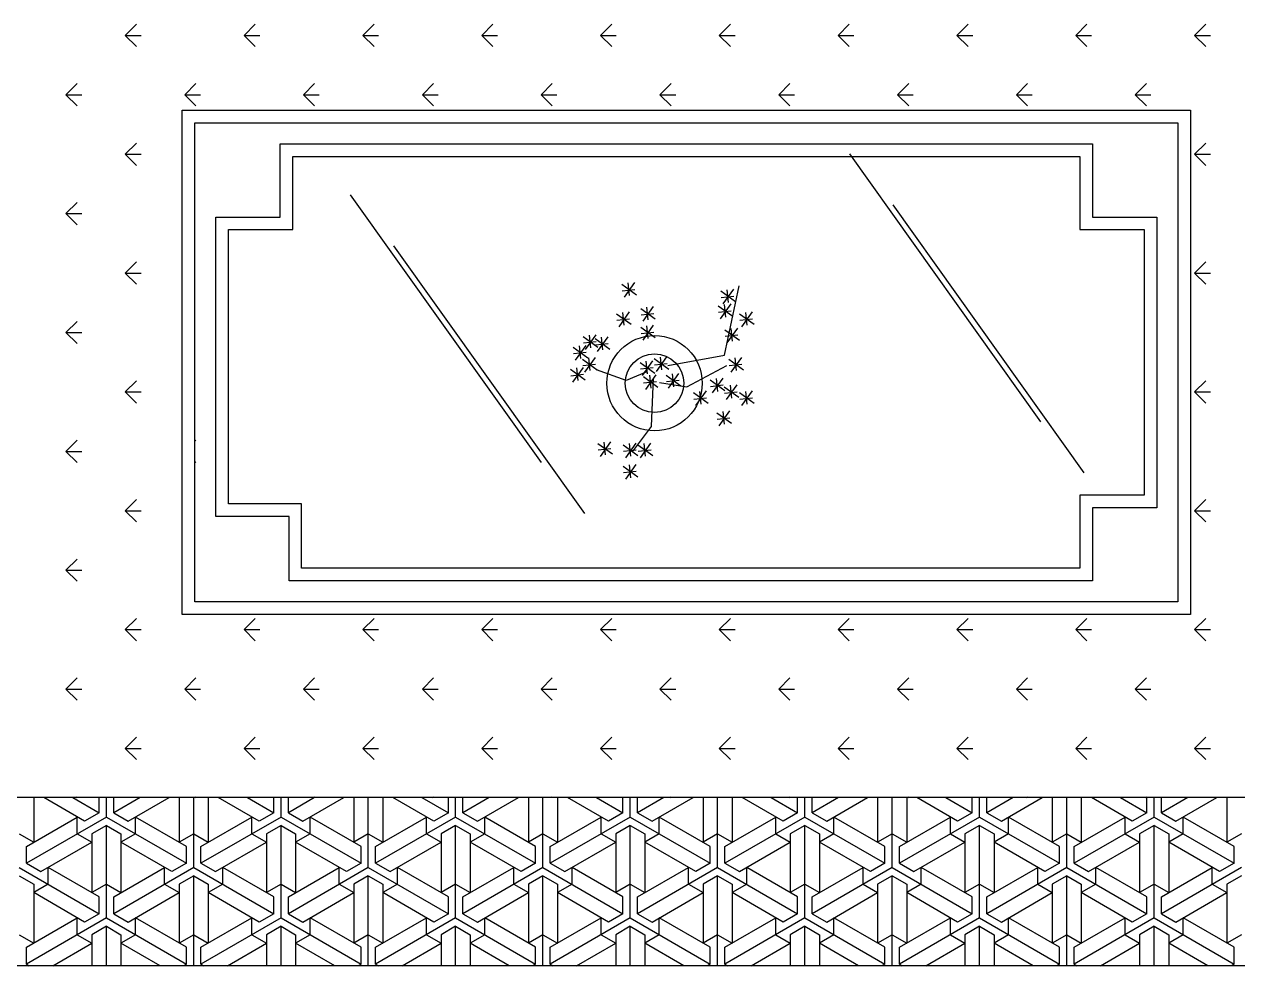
# Model space of a CAD drawing. Extents: x 23.8 to 54, y 1 to 14.1.
# Drawn here: x 35.696 to 37.136, y 10.937 to 12.054 of the extents above; entities that cross this region are included whole.
import ezdxf

# ---------------------------------------------------------------- set-up
doc = ezdxf.new("R2010")
doc.units = 0
doc.header["$MEASUREMENT"] = 0
doc.layers.get('0').update_dxf_attribs({"linetype": 'CONTINUOUS'})
doc.layers.add('DWGAUTOCAD', color=7, linetype='CONTINUOUS')

# ---------------------------------------------------------------- blocks, each defined once
blk = doc.blocks.new('A$C6C4D0418')
for p, q in [((1726.9, 1107), (1740.2, 1120.3)), ((1868.3, 1107), (1881.6, 1120.3)), ((2009.8, 1107), (2023, 1120.3)), ((2151.2, 1107), (2164.4, 1120.3)), ((2292.6, 1107), (2305.9, 1120.3)), ((2434, 1107), (2447.3, 1120.3)), ((2575.4, 1107), (2588.7, 1120.3)), ((2716.9, 1107), (2730.1, 1120.3)), ((2858.3, 1107), (2871.5, 1120.3)), ((2999.7, 1107), (3013, 1120.3)), ((1726.9, 1107), (1740.2, 1093.8)), ((1726.9, 1107), (1745.7, 1107)), ((1868.3, 1107), (1881.6, 1093.8)), ((1868.3, 1107), (1887.1, 1107)), ((2009.8, 1107), (2023, 1093.8)), ((2009.8, 1107), (2028.5, 1107)), ((2151.2, 1107), (2164.4, 1093.8)), ((2151.2, 1107), (2169.9, 1107)), ((2292.6, 1107), (2305.9, 1093.8)), ((2292.6, 1107), (2311.4, 1107)), ((2434, 1107), (2447.3, 1093.8)), ((2434, 1107), (2452.8, 1107)), ((2575.4, 1107), (2594.2, 1107)), ((2575.4, 1107), (2588.7, 1093.8)), ((2716.9, 1107), (2730.1, 1093.8)), ((2716.9, 1107), (2735.6, 1107)), ((2858.3, 1107), (2871.5, 1093.8)), ((2858.3, 1107), (2877, 1107)), ((2999.7, 1107), (3013, 1093.8)), ((2999.7, 1107), (3018.5, 1107)), ((1656.2, 1036.3), (1669.5, 1049.6)), ((1797.6, 1036.3), (1810.9, 1049.6)), ((1939, 1036.3), (1952.3, 1049.6)), ((2080.5, 1036.3), (2093.7, 1049.6)), ((2221.9, 1036.3), (2235.1, 1049.6)), ((2363.3, 1036.3), (2376.6, 1049.6)), ((2504.7, 1036.3), (2518, 1049.6)), ((2646.2, 1036.3), (2659.4, 1049.6)), ((2787.6, 1036.3), (2800.8, 1049.6)), ((2929, 1036.3), (2942.3, 1049.6)), ((1656.2, 1036.3), (1669.5, 1023.1)), ((1656.2, 1036.3), (1675, 1036.3)), ((1797.6, 1036.3), (1810.9, 1023.1)), ((1797.6, 1036.3), (1816.4, 1036.3)), ((1939, 1036.3), (1952.3, 1023.1)), ((1939, 1036.3), (1957.8, 1036.3)), ((2080.5, 1036.3), (2093.7, 1023.1)), ((2080.5, 1036.3), (2099.2, 1036.3)), ((2221.9, 1036.3), (2235.1, 1023.1)), ((2221.9, 1036.3), (2240.6, 1036.3)), ((2363.3, 1036.3), (2376.6, 1023.1)), ((2363.3, 1036.3), (2382.1, 1036.3)), ((2504.7, 1036.3), (2518, 1023.1)), ((2504.7, 1036.3), (2523.5, 1036.3)), ((2646.2, 1036.3), (2659.4, 1023.1)), ((2646.2, 1036.3), (2664.9, 1036.3)), ((2787.6, 1036.3), (2800.8, 1023.1)), ((2787.6, 1036.3), (2806.3, 1036.3)), ((2929, 1036.3), (2942.3, 1023.1)), ((2929, 1036.3), (2947.7, 1036.3)), ((1794.8, 417.9), (1794.8, 1017.9)), ((1794.8, 1017.9), (2994.8, 1017.9)), ((2994.8, 1017.9), (2994.8, 417.9)), ((1809.8, 432.9), (1809.8, 1002.9)), ((1809.8, 1002.9), (2979.8, 1002.9)), ((2979.8, 1002.9), (2979.8, 432.9)), ((1726.9, 965.6), (1740.2, 978.9)), ((1911.3, 977.9), (2878.3, 977.9)), ((1911.3, 890.9), (1911.3, 977.9)), ((2878.3, 977.9), (2878.3, 890.9)), ((2999.7, 965.6), (3013, 978.9)), ((1726.9, 965.6), (1740.2, 952.3)), ((1726.9, 965.6), (1745.7, 965.6)), ((1926.3, 962.9), (2863.3, 962.9)), ((1926.3, 875.9), (1926.3, 962.9)), ((2816.8, 647.2), (2589.4, 965.9)), ((2863.3, 962.9), (2863.3, 875.9)), ((2999.7, 965.6), (3013, 952.3)), ((2999.7, 965.6), (3018.5, 965.6)), ((2222.5, 598.7), (1995.1, 917.3)), ((1656.2, 894.9), (1669.5, 908.1)), ((2868.3, 586.5), (2640.9, 905.2)), ((1656.2, 894.9), (1669.5, 881.6)), ((1656.2, 894.9), (1675, 894.9)), ((1834.8, 534.4), (1834.8, 890.9)), ((1834.8, 890.9), (1911.3, 890.9)), ((2878.3, 890.9), (2954.8, 890.9)), ((2954.8, 890.9), (2954.8, 544.9)), ((1849.8, 549.4), (1849.8, 875.9)), ((1849.8, 875.9), (1926.3, 875.9)), ((2863.3, 875.9), (2939.8, 875.9)), ((2939.8, 875.9), (2939.8, 559.9)), ((2274, 538), (2046.6, 856.6)), ((1726.9, 824.2), (1740.2, 837.4)), ((1726.9, 824.2), (1740.2, 810.9)), ((1726.9, 824.2), (1745.7, 824.2)), ((2999.7, 824.2), (3013, 837.4)), ((2999.7, 824.2), (3013, 810.9)), ((2999.7, 824.2), (3018.5, 824.2)), ((2335.6, 797.9), (2318.1, 810.4)), ((2333.1, 812.9), (2320.6, 795.4)), ((2327.2, 797.3), (2325.7, 812.4)), ((2440.3, 726.5), (2457.7, 808.9)), ((2333.6, 804.4), (2318.5, 802.8)), ((2453.3, 790), (2435.8, 802.5)), ((2451.3, 796.5), (2436.2, 794.9)), ((2450.8, 804.9), (2438.3, 787.5)), ((2445, 789.3), (2443.4, 804.4)), ((2357.8, 769.3), (2340.4, 781.8)), ((2355.4, 784.3), (2342.9, 766.8)), ((2349.5, 768.6), (2347.9, 783.7)), ((2450.1, 772.4), (2432.6, 784.9)), ((2447.6, 787.4), (2435.1, 769.9)), ((2441.8, 771.8), (2440.2, 786.9)), ((1656.2, 753.5), (1669.5, 766.7)), ((2329.2, 762.9), (2311.7, 775.4)), ((2327.2, 769.4), (2312.1, 767.8)), ((2326.7, 777.9), (2314.2, 760.4)), ((2320.9, 762.2), (2319.3, 777.4)), ((2355.9, 775.8), (2340.8, 774.2)), ((2448.1, 779), (2433, 777.4)), ((2475.6, 762.9), (2458.1, 775.4)), ((2473.6, 769.4), (2458.5, 767.8)), ((2473.1, 777.9), (2460.6, 760.4)), ((2467.2, 762.2), (2465.6, 777.4)), ((1656.2, 753.5), (1669.5, 740.2)), ((1656.2, 753.5), (1675, 753.5)), ((2357.8, 747), (2340.4, 759.5)), ((2355.9, 753.5), (2340.8, 751.9)), ((2355.4, 762), (2342.9, 744.5)), ((2349.5, 746.3), (2347.9, 761.4)), ((2458.1, 743.8), (2440.6, 756.3)), ((2455.6, 758.8), (2443.1, 741.3)), ((2449.7, 743.1), (2448.1, 758.3)), ((2275, 738.1), (2262.5, 720.6)), ((2269.2, 722.4), (2267.6, 737.6)), ((2289.4, 735.8), (2272, 748.3)), ((2287.5, 742.3), (2272.4, 740.7)), ((2286.9, 750.8), (2274.5, 733.3)), ((2281.1, 735.2), (2279.5, 750.3)), ((2303.8, 733.4), (2286.3, 745.9)), ((2301.8, 740), (2286.7, 738.4)), ((2301.3, 748.4), (2288.8, 730.9)), ((2295.4, 732.8), (2293.8, 747.9)), ((2456.1, 750.3), (2441, 748.7)), ((2277.5, 723.1), (2260, 735.6)), ((2275.5, 729.6), (2260.4, 728)), ((2286.2, 723.8), (2273.7, 706.3)), ((2280.3, 708.1), (2278.7, 723.2)), ((2371.3, 724.5), (2358.8, 707.1)), ((2365.4, 708.9), (2363.8, 724)), ((2372.9, 714), (2440.3, 726.5)), ((2460.3, 723.8), (2447.9, 706.3)), ((2454.5, 708.1), (2452.9, 723.2)), ((2274.3, 696.8), (2256.9, 709.3)), ((2271.8, 711.8), (2259.4, 694.3)), ((2266, 696.2), (2264.4, 711.3)), ((2288.6, 708.8), (2271.2, 721.3)), ((2286.7, 715.3), (2271.6, 713.7)), ((2323, 696.5), (2288, 709)), ((2357.1, 704.8), (2339.6, 717.3)), ((2355.1, 711.3), (2340, 709.7)), ((2354.6, 719.8), (2342.1, 702.3)), ((2348.7, 704.1), (2347.1, 719.3)), ((2373.8, 709.6), (2356.3, 722)), ((2371.8, 716.1), (2356.7, 714.5)), ((2395.3, 689), (2442.8, 714)), ((2462.8, 708.8), (2445.4, 721.3)), ((2460.9, 715.3), (2445.8, 713.7)), ((1726.9, 682.8), (1740.2, 696)), ((2272.4, 703.3), (2257.3, 701.7)), ((2347.9, 706.5), (2323, 696.5)), ((2361, 688.1), (2343.6, 700.6)), ((2359.1, 694.6), (2343.9, 693)), ((2358.5, 703.1), (2346.1, 685.6)), ((2352.7, 687.4), (2351.1, 702.5)), ((2355.4, 699), (2352.9, 641.6)), ((2362.9, 694), (2395.3, 689)), ((2388.1, 689.7), (2370.6, 702.1)), ((2386.1, 696.2), (2371, 694.6)), ((2385.6, 704.6), (2373.1, 687.2)), ((2379.7, 689), (2378.1, 704.1)), ((2440.6, 684.1), (2423.1, 696.6)), ((2438.1, 699.1), (2425.6, 681.6)), ((2432.2, 683.4), (2430.6, 698.6)), ((2999.7, 682.8), (3013, 696)), ((1726.9, 682.8), (1740.2, 669.5)), ((1726.9, 682.8), (1745.7, 682.8)), ((2420.7, 669), (2403.2, 681.5)), ((2418.2, 683.9), (2405.7, 666.5)), ((2412.4, 668.3), (2410.8, 683.4)), ((2438.6, 690.6), (2423.5, 689)), ((2457.3, 676.1), (2439.8, 688.6)), ((2455.3, 682.6), (2440.2, 681)), ((2454.8, 691.1), (2442.3, 673.6)), ((2448.9, 675.5), (2447.3, 690.6)), ((2475.6, 669), (2458.1, 681.5)), ((2473.1, 683.9), (2460.6, 666.5)), ((2467.2, 668.3), (2465.6, 683.4)), ((2999.7, 682.8), (3013, 669.5)), ((2999.7, 682.8), (3018.5, 682.8)), ((2418.7, 675.5), (2403.6, 673.9)), ((2473.6, 675.5), (2458.5, 673.9)), ((2448.5, 645.1), (2431, 657.6)), ((2446.6, 651.6), (2431.4, 650)), ((2446, 660.1), (2433.5, 642.6)), ((2440.2, 644.4), (2438.6, 659.5)), ((2352.9, 641.6), (2330.4, 611.6)), ((1656.2, 612), (1669.5, 625.3)), ((1809.8, 624.2), (1810.9, 625.3)), ((2304.4, 623.4), (2292, 606)), ((2298.6, 607.8), (2297, 622.9)), ((2334.7, 621.9), (2322.2, 604.4)), ((2328.8, 606.2), (2327.2, 621.3)), ((2352.2, 621.9), (2339.7, 604.4)), ((2346.3, 606.2), (2344.7, 621.3)), ((1656.2, 612), (1669.5, 598.8)), ((1656.2, 612), (1675, 612)), ((2306.9, 608.5), (2289.5, 620.9)), ((2305, 615), (2289.9, 613.4)), ((2337.2, 606.9), (2319.7, 619.4)), ((2335.2, 613.4), (2320.1, 611.8)), ((2354.7, 606.9), (2337.2, 619.4)), ((2352.7, 613.4), (2337.6, 611.8)), ((1809.8, 599.9), (1810.9, 598.8)), ((2337.2, 581.4), (2319.7, 593.9)), ((2334.7, 596.4), (2322.2, 578.9)), ((2328.8, 580.7), (2327.2, 595.9)), ((2335.2, 587.9), (2320.1, 586.3)), ((1726.9, 541.3), (1740.2, 554.6)), ((1936.8, 549.4), (1849.8, 549.4)), ((1936.8, 472.9), (1936.8, 549.4)), ((2939.8, 559.9), (2863.3, 559.9)), ((2863.3, 559.9), (2863.3, 472.9)), ((2999.7, 541.3), (3013, 554.6)), ((1726.9, 541.3), (1740.2, 528.1)), ((1726.9, 541.3), (1745.7, 541.3)), ((2954.8, 544.9), (2878.3, 544.9)), ((2878.3, 544.9), (2878.3, 457.9)), ((2999.7, 541.3), (3013, 528.1)), ((2999.7, 541.3), (3018.5, 541.3)), ((1921.8, 534.4), (1834.8, 534.4)), ((1921.8, 457.9), (1921.8, 534.4)), ((1656.2, 470.6), (1669.5, 483.9)), ((1656.2, 470.6), (1669.5, 457.4)), ((1656.2, 470.6), (1675, 470.6)), ((2863.3, 472.9), (1936.8, 472.9)), ((2878.3, 457.9), (1921.8, 457.9)), ((2979.8, 432.9), (1809.8, 432.9)), ((1726.9, 399.9), (1740.2, 413.2)), ((2994.8, 417.9), (1794.8, 417.9)), ((1868.3, 399.9), (1881.6, 413.2)), ((2009.8, 399.9), (2023, 413.2)), ((2151.2, 399.9), (2164.4, 413.2)), ((2292.6, 399.9), (2305.9, 413.2)), ((2434, 399.9), (2447.3, 413.2)), ((2575.4, 399.9), (2588.7, 413.2)), ((2716.9, 399.9), (2730.1, 413.2)), ((2858.3, 399.9), (2871.5, 413.2)), ((2999.7, 399.9), (3013, 413.2)), ((1726.9, 399.9), (1740.2, 386.7)), ((1726.9, 399.9), (1745.7, 399.9)), ((1868.3, 399.9), (1881.6, 386.7)), ((1868.3, 399.9), (1887.1, 399.9)), ((2009.8, 399.9), (2023, 386.7)), ((2009.8, 399.9), (2028.5, 399.9)), ((2151.2, 399.9), (2164.4, 386.7)), ((2151.2, 399.9), (2169.9, 399.9)), ((2292.6, 399.9), (2305.9, 386.7)), ((2292.6, 399.9), (2311.4, 399.9)), ((2434, 399.9), (2447.3, 386.7)), ((2434, 399.9), (2452.8, 399.9)), ((2575.4, 399.9), (2594.2, 399.9)), ((2575.4, 399.9), (2588.7, 386.7)), ((2716.9, 399.9), (2730.1, 386.7)), ((2716.9, 399.9), (2735.6, 399.9)), ((2858.3, 399.9), (2871.5, 386.7)), ((2858.3, 399.9), (2877, 399.9)), ((2999.7, 399.9), (3013, 386.7)), ((2999.7, 399.9), (3018.5, 399.9)), ((1656.2, 329.2), (1669.5, 342.5)), ((1797.6, 329.2), (1810.9, 342.5)), ((1939, 329.2), (1952.3, 342.5)), ((2080.5, 329.2), (2093.7, 342.5)), ((2221.9, 329.2), (2235.1, 342.5)), ((2363.3, 329.2), (2376.6, 342.5)), ((2504.7, 329.2), (2518, 342.5)), ((2646.2, 329.2), (2659.4, 342.5)), ((2787.6, 329.2), (2800.8, 342.5)), ((2929, 329.2), (2942.3, 342.5)), ((1656.2, 329.2), (1669.5, 315.9)), ((1656.2, 329.2), (1675, 329.2)), ((1797.6, 329.2), (1810.9, 315.9)), ((1797.6, 329.2), (1816.4, 329.2)), ((1939, 329.2), (1952.3, 315.9)), ((1939, 329.2), (1957.8, 329.2)), ((2080.5, 329.2), (2093.7, 315.9)), ((2080.5, 329.2), (2099.2, 329.2)), ((2221.9, 329.2), (2235.1, 315.9)), ((2221.9, 329.2), (2240.6, 329.2)), ((2363.3, 329.2), (2376.6, 315.9)), ((2363.3, 329.2), (2382.1, 329.2)), ((2504.7, 329.2), (2518, 315.9)), ((2504.7, 329.2), (2523.5, 329.2)), ((2646.2, 329.2), (2659.4, 315.9)), ((2646.2, 329.2), (2664.9, 329.2)), ((2787.6, 329.2), (2800.8, 315.9)), ((2787.6, 329.2), (2806.3, 329.2)), ((2929, 329.2), (2942.3, 315.9)), ((2929, 329.2), (2947.7, 329.2)), ((1726.9, 258.5), (1740.2, 271.8)), ((1868.3, 258.5), (1881.6, 271.8)), ((2009.8, 258.5), (2023, 271.8)), ((2151.2, 258.5), (2164.4, 271.8)), ((2292.6, 258.5), (2305.9, 271.8)), ((2434, 258.5), (2447.3, 271.8)), ((2575.4, 258.5), (2588.7, 271.8)), ((2716.9, 258.5), (2730.1, 271.8)), ((2858.3, 258.5), (2871.5, 271.8)), ((2999.7, 258.5), (3013, 271.8)), ((1726.9, 258.5), (1740.2, 245.2)), ((1726.9, 258.5), (1745.7, 258.5)), ((1868.3, 258.5), (1881.6, 245.2)), ((1868.3, 258.5), (1887.1, 258.5)), ((2009.8, 258.5), (2023, 245.2)), ((2009.8, 258.5), (2028.5, 258.5)), ((2151.2, 258.5), (2164.4, 245.2)), ((2151.2, 258.5), (2169.9, 258.5)), ((2292.6, 258.5), (2305.9, 245.2)), ((2292.6, 258.5), (2311.4, 258.5)), ((2434, 258.5), (2447.3, 245.2)), ((2434, 258.5), (2452.8, 258.5)), ((2575.4, 258.5), (2594.2, 258.5)), ((2575.4, 258.5), (2588.7, 245.2)), ((2716.9, 258.5), (2730.1, 245.2)), ((2716.9, 258.5), (2735.6, 258.5)), ((2858.3, 258.5), (2871.5, 245.2)), ((2858.3, 258.5), (2877, 258.5)), ((2999.7, 258.5), (3013, 245.2)), ((2999.7, 258.5), (3018.5, 258.5)), ((3632.9, 200), (1172.2, 200)), ((1617.9, 200), (1617.9, 146.9)), ((1678.5, 171.9), (1629.8, 200)), ((1664.4, 200), (1695.8, 181.9)), ((1668.4, 200), (1669.5, 201)), ((1695.8, 181.9), (1695.8, 200)), ((1704.5, 176.9), (1704.5, 200)), ((1744.5, 200), (1713.1, 181.9)), ((1713.1, 181.9), (1713.1, 200)), ((1730.4, 171.9), (1779.1, 200)), ((1791.1, 200), (1791.1, 146.9)), ((1808.4, 116.9), (1808.4, 200)), ((1809.8, 200), (1810.9, 201)), ((1825.7, 200), (1825.7, 146.9)), ((1886.3, 171.9), (1837.6, 200)), ((1872.3, 200), (1903.6, 181.9)), ((1903.6, 181.9), (1903.6, 200)), ((1912.3, 176.9), (1912.3, 200)), ((1952.3, 200), (1921, 181.9)), ((1921, 181.9), (1921, 200)), ((1938.3, 171.9), (1987, 200)), ((1951.3, 200), (1952.3, 201)), ((1998.9, 200), (1998.9, 146.9)), ((2016.2, 116.9), (2016.2, 200)), ((2033.5, 200), (2033.5, 146.9)), ((2094.2, 171.9), (2045.5, 200)), ((2080.1, 200), (2111.5, 181.9)), ((2092.7, 200), (2093.7, 201)), ((2111.5, 181.9), (2111.5, 200)), ((2120.1, 176.9), (2120.1, 200)), ((2160.2, 200), (2128.8, 181.9)), ((2128.8, 181.9), (2128.8, 200)), ((2146.1, 171.9), (2194.8, 200)), ((2206.7, 200), (2206.7, 146.9)), ((2224.1, 116.9), (2224.1, 200)), ((2234.1, 200), (2235.1, 201)), ((2241.4, 200), (2241.4, 146.9)), ((2302, 171.9), (2253.3, 200)), ((2288, 200), (2319.3, 181.9)), ((2319.3, 181.9), (2319.3, 200)), ((2328, 176.9), (2328, 200)), ((2368, 200), (2336.7, 181.9)), ((2336.7, 181.9), (2336.7, 200)), ((2354, 171.9), (2402.7, 200)), ((2375.5, 200), (2376.6, 201)), ((2414.6, 200), (2414.6, 146.9)), ((2431.9, 116.9), (2431.9, 200)), ((2449.2, 200), (2449.2, 146.9)), ((2509.9, 171.9), (2461.2, 200)), ((2495.8, 200), (2527.2, 181.9)), ((2516.9, 200), (2518, 201)), ((2527.2, 181.9), (2527.2, 200)), ((2535.8, 176.9), (2535.8, 200)), ((2575.9, 200), (2544.5, 181.9)), ((2544.5, 181.9), (2544.5, 200)), ((2561.8, 171.9), (2610.5, 200)), ((2622.4, 200), (2622.4, 146.9)), ((2639.8, 116.9), (2639.8, 200)), ((2657.1, 200), (2657.1, 146.9)), ((2658.4, 200), (2659.4, 201)), ((2717.7, 171.9), (2669, 200)), ((2703.7, 200), (2735, 181.9)), ((2735, 181.9), (2735, 200)), ((2743.7, 176.9), (2743.7, 200)), ((2783.7, 200), (2752.3, 181.9)), ((2752.3, 181.9), (2752.3, 200)), ((2769.7, 171.9), (2818.4, 200)), ((2799.8, 200), (2800.8, 201)), ((2830.3, 200), (2830.3, 146.9)), ((2847.6, 116.9), (2847.6, 200)), ((2864.9, 200), (2864.9, 146.9)), ((2925.6, 171.9), (2876.9, 200)), ((2911.5, 200), (2942.9, 181.9)), ((2941.2, 200), (2942.3, 201)), ((2942.9, 181.9), (2942.9, 200)), ((2951.5, 176.9), (2951.5, 200)), ((2991.6, 200), (2960.2, 181.9)), ((2960.2, 181.9), (2960.2, 200)), ((2977.5, 171.9), (3026.2, 200)), ((3038.1, 200), (3038.1, 146.9)), ((1704.5, 176.9), (1609.2, 121.9)), ((1609.2, 141.9), (1669.8, 176.9)), ((1669.8, 156.9), (1669.8, 176.9)), ((1695.8, 181.9), (1678.5, 171.9)), ((1704.5, 176.9), (1799.7, 121.9)), ((1713.1, 181.9), (1730.4, 171.9)), ((1739.1, 156.9), (1739.1, 176.9)), ((1799.7, 141.9), (1739.1, 176.9)), ((1912.3, 176.9), (1817, 121.9)), ((1817, 141.9), (1877.7, 176.9)), ((1877.7, 156.9), (1877.7, 176.9)), ((1903.6, 181.9), (1886.3, 171.9)), ((1912.3, 176.9), (2007.6, 121.9)), ((1921, 181.9), (1938.3, 171.9)), ((1946.9, 156.9), (1946.9, 176.9)), ((2007.6, 141.9), (1946.9, 176.9)), ((2120.1, 176.9), (2024.9, 121.9)), ((2024.9, 141.9), (2085.5, 176.9)), ((2085.5, 156.9), (2085.5, 176.9)), ((2111.5, 181.9), (2094.2, 171.9)), ((2120.1, 176.9), (2215.4, 121.9)), ((2128.8, 181.9), (2146.1, 171.9)), ((2154.8, 156.9), (2154.8, 176.9)), ((2215.4, 141.9), (2154.8, 176.9)), ((2328, 176.9), (2232.7, 121.9)), ((2232.7, 141.9), (2293.4, 176.9)), ((2293.4, 156.9), (2293.4, 176.9)), ((2319.3, 181.9), (2302, 171.9)), ((2328, 176.9), (2423.3, 121.9)), ((2336.7, 181.9), (2354, 171.9)), ((2362.6, 156.9), (2362.6, 176.9)), ((2423.3, 141.9), (2362.6, 176.9)), ((2535.8, 176.9), (2440.6, 121.9)), ((2440.6, 141.9), (2501.2, 176.9)), ((2501.2, 156.9), (2501.2, 176.9)), ((2527.2, 181.9), (2509.9, 171.9)), ((2535.8, 176.9), (2631.1, 121.9)), ((2544.5, 181.9), (2561.8, 171.9)), ((2570.5, 156.9), (2570.5, 176.9)), ((2631.1, 141.9), (2570.5, 176.9)), ((2743.7, 176.9), (2648.4, 121.9)), ((2648.4, 141.9), (2709, 176.9)), ((2709, 156.9), (2709, 176.9)), ((2735, 181.9), (2717.7, 171.9)), ((2743.7, 176.9), (2838.9, 121.9)), ((2752.3, 181.9), (2769.7, 171.9)), ((2778.3, 156.9), (2778.3, 176.9)), ((2838.9, 141.9), (2778.3, 176.9)), ((2951.5, 176.9), (2856.3, 121.9)), ((2856.3, 141.9), (2916.9, 176.9)), ((2916.9, 156.9), (2916.9, 176.9)), ((2942.9, 181.9), (2925.6, 171.9)), ((2951.5, 176.9), (3046.8, 121.9)), ((2960.2, 181.9), (2977.5, 171.9)), ((2986.2, 156.9), (2986.2, 176.9)), ((3046.8, 141.9), (2986.2, 176.9)), ((1704.5, 166.9), (1687.1, 156.9)), ((1704.5, 56.9), (1704.5, 166.9)), ((1704.5, 166.9), (1721.8, 156.9)), ((1912.3, 166.9), (1895, 156.9)), ((1912.3, 56.9), (1912.3, 166.9)), ((1912.3, 166.9), (1929.6, 156.9)), ((2120.1, 166.9), (2102.8, 156.9)), ((2120.1, 56.9), (2120.1, 166.9)), ((2120.1, 166.9), (2137.5, 156.9)), ((2328, 166.9), (2310.7, 156.9)), ((2328, 56.9), (2328, 166.9)), ((2328, 166.9), (2345.3, 156.9)), ((2535.8, 166.9), (2518.5, 156.9)), ((2535.8, 56.9), (2535.8, 166.9)), ((2535.8, 166.9), (2553.2, 156.9)), ((2743.7, 166.9), (2726.4, 156.9)), ((2743.7, 56.9), (2743.7, 166.9)), ((2743.7, 166.9), (2761, 156.9)), ((2951.5, 166.9), (2934.2, 156.9)), ((2951.5, 56.9), (2951.5, 166.9)), ((2951.5, 166.9), (2968.9, 156.9)), ((1600.5, 156.9), (1617.9, 146.9)), ((1626.5, 111.9), (1687.1, 146.9)), ((1669.8, 156.9), (1687.1, 146.9)), ((1687.1, 156.9), (1687.1, 86.9)), ((1739.1, 156.9), (1721.8, 146.9)), ((1721.8, 156.9), (1721.8, 86.9)), ((1782.4, 111.9), (1721.8, 146.9)), ((1808.4, 156.9), (1791.1, 146.9)), ((1808.4, 156.9), (1825.7, 146.9)), ((1834.4, 111.9), (1895, 146.9)), ((1877.7, 156.9), (1895, 146.9)), ((1895, 156.9), (1895, 86.9)), ((1946.9, 156.9), (1929.6, 146.9)), ((1929.6, 156.9), (1929.6, 86.9)), ((1990.2, 111.9), (1929.6, 146.9)), ((2016.2, 156.9), (1998.9, 146.9)), ((2016.2, 156.9), (2033.5, 146.9)), ((2042.2, 111.9), (2102.8, 146.9)), ((2085.5, 156.9), (2102.8, 146.9)), ((2102.8, 156.9), (2102.8, 86.9)), ((2154.8, 156.9), (2137.5, 146.9)), ((2137.5, 156.9), (2137.5, 86.9)), ((2198.1, 111.9), (2137.5, 146.9)), ((2224.1, 156.9), (2206.7, 146.9)), ((2224.1, 156.9), (2241.4, 146.9)), ((2250.1, 111.9), (2310.7, 146.9)), ((2293.4, 156.9), (2310.7, 146.9)), ((2310.7, 156.9), (2310.7, 86.9)), ((2362.6, 156.9), (2345.3, 146.9)), ((2345.3, 156.9), (2345.3, 86.9)), ((2405.9, 111.9), (2345.3, 146.9)), ((2431.9, 156.9), (2414.6, 146.9)), ((2431.9, 156.9), (2449.2, 146.9)), ((2457.9, 111.9), (2518.5, 146.9)), ((2501.2, 156.9), (2518.5, 146.9)), ((2518.5, 156.9), (2518.5, 86.9)), ((2570.5, 156.9), (2553.2, 146.9)), ((2553.2, 156.9), (2553.2, 86.9)), ((2613.8, 111.9), (2553.2, 146.9)), ((2639.8, 156.9), (2622.4, 146.9)), ((2639.8, 156.9), (2657.1, 146.9)), ((2665.7, 111.9), (2726.4, 146.9)), ((2709, 156.9), (2726.4, 146.9)), ((2726.4, 156.9), (2726.4, 86.9)), ((2778.3, 156.9), (2761, 146.9)), ((2761, 156.9), (2761, 86.9)), ((2821.6, 111.9), (2761, 146.9)), ((2847.6, 156.9), (2830.3, 146.9)), ((2847.6, 156.9), (2864.9, 146.9)), ((2873.6, 111.9), (2934.2, 146.9)), ((2916.9, 156.9), (2934.2, 146.9)), ((2934.2, 156.9), (2934.2, 86.9)), ((2986.2, 156.9), (2968.9, 146.9)), ((2968.9, 156.9), (2968.9, 86.9)), ((3029.5, 111.9), (2968.9, 146.9)), ((3055.5, 156.9), (3038.1, 146.9)), ((1609.2, 121.9), (1609.2, 141.9)), ((1799.7, 121.9), (1799.7, 141.9)), ((1817, 121.9), (1817, 141.9)), ((2007.6, 121.9), (2007.6, 141.9)), ((2024.9, 121.9), (2024.9, 141.9)), ((2215.4, 121.9), (2215.4, 141.9)), ((2232.7, 121.9), (2232.7, 141.9)), ((2423.3, 121.9), (2423.3, 141.9)), ((2440.6, 121.9), (2440.6, 141.9)), ((2631.1, 121.9), (2631.1, 141.9)), ((2648.4, 121.9), (2648.4, 141.9)), ((2838.9, 121.9), (2838.9, 141.9)), ((2856.3, 121.9), (2856.3, 141.9)), ((3046.8, 121.9), (3046.8, 141.9)), ((1600.5, 116.9), (1695.8, 61.9)), ((1609.2, 121.9), (1626.5, 111.9)), ((1635.2, 96.9), (1635.2, 116.9)), ((1695.8, 81.9), (1635.2, 116.9)), ((1808.4, 116.9), (1713.1, 61.9)), ((1713.1, 81.9), (1773.7, 116.9)), ((1773.7, 96.9), (1773.7, 116.9)), ((1799.7, 121.9), (1782.4, 111.9)), ((1808.4, 116.9), (1903.6, 61.9)), ((1817, 121.9), (1834.4, 111.9)), ((1843, 96.9), (1843, 116.9)), ((1903.6, 81.9), (1843, 116.9)), ((2016.2, 116.9), (1921, 61.9)), ((1921, 81.9), (1981.6, 116.9)), ((1981.6, 96.9), (1981.6, 116.9)), ((2007.6, 121.9), (1990.2, 111.9)), ((2016.2, 116.9), (2111.5, 61.9)), ((2024.9, 121.9), (2042.2, 111.9)), ((2050.9, 96.9), (2050.9, 116.9)), ((2111.5, 81.9), (2050.9, 116.9)), ((2224.1, 116.9), (2128.8, 61.9)), ((2128.8, 81.9), (2189.4, 116.9)), ((2189.4, 96.9), (2189.4, 116.9)), ((2215.4, 121.9), (2198.1, 111.9)), ((2224.1, 116.9), (2319.3, 61.9)), ((2232.7, 121.9), (2250.1, 111.9)), ((2258.7, 96.9), (2258.7, 116.9)), ((2319.3, 81.9), (2258.7, 116.9)), ((2431.9, 116.9), (2336.7, 61.9)), ((2336.7, 81.9), (2397.3, 116.9)), ((2397.3, 96.9), (2397.3, 116.9)), ((2423.3, 121.9), (2405.9, 111.9)), ((2431.9, 116.9), (2527.2, 61.9)), ((2440.6, 121.9), (2457.9, 111.9)), ((2466.6, 96.9), (2466.6, 116.9)), ((2527.2, 81.9), (2466.6, 116.9)), ((2639.8, 116.9), (2544.5, 61.9)), ((2544.5, 81.9), (2605.1, 116.9)), ((2605.1, 96.9), (2605.1, 116.9)), ((2631.1, 121.9), (2613.8, 111.9)), ((2639.8, 116.9), (2735, 61.9)), ((2648.4, 121.9), (2665.7, 111.9)), ((2674.4, 96.9), (2674.4, 116.9)), ((2735, 81.9), (2674.4, 116.9)), ((2847.6, 116.9), (2752.3, 61.9)), ((2752.3, 81.9), (2813, 116.9)), ((2813, 96.9), (2813, 116.9)), ((2838.9, 121.9), (2821.6, 111.9)), ((2847.6, 116.9), (2942.9, 61.9)), ((2856.3, 121.9), (2873.6, 111.9)), ((2882.2, 96.9), (2882.2, 116.9)), ((2942.9, 81.9), (2882.2, 116.9)), ((3055.5, 116.9), (2960.2, 61.9)), ((2960.2, 81.9), (3020.8, 116.9)), ((3020.8, 96.9), (3020.8, 116.9)), ((3046.8, 121.9), (3029.5, 111.9)), ((1600.5, 106.9), (1617.9, 96.9)), ((1808.4, 106.9), (1791.1, 96.9)), ((1808.4, 0), (1808.4, 106.9)), ((1808.4, 106.9), (1825.7, 96.9)), ((2016.2, 106.9), (1998.9, 96.9)), ((2016.2, 106.9), (2033.5, 96.9)), ((2016.2, 0), (2016.2, 106.9)), ((2224.1, 106.9), (2206.7, 96.9)), ((2224.1, 0), (2224.1, 106.9)), ((2224.1, 106.9), (2241.4, 96.9)), ((2431.9, 106.9), (2414.6, 96.9)), ((2431.9, 0), (2431.9, 106.9)), ((2431.9, 106.9), (2449.2, 96.9)), ((2639.8, 106.9), (2622.4, 96.9)), ((2639.8, 106.9), (2657.1, 96.9)), ((2639.8, 0), (2639.8, 106.9)), ((2847.6, 106.9), (2830.3, 96.9)), ((2847.6, 0), (2847.6, 106.9)), ((2847.6, 106.9), (2864.9, 96.9)), ((3055.5, 106.9), (3038.1, 96.9)), ((1635.2, 96.9), (1617.9, 86.9)), ((1617.9, 96.9), (1617.9, 26.9)), ((1678.5, 51.9), (1617.9, 86.9)), ((1704.5, 96.9), (1687.1, 86.9)), ((1704.5, 96.9), (1721.8, 86.9)), ((1730.4, 51.9), (1791.1, 86.9)), ((1773.7, 96.9), (1791.1, 86.9)), ((1791.1, 96.9), (1791.1, 26.9)), ((1843, 96.9), (1825.7, 86.9)), ((1825.7, 96.9), (1825.7, 26.9)), ((1886.3, 51.9), (1825.7, 86.9)), ((1912.3, 96.9), (1895, 86.9)), ((1912.3, 96.9), (1929.6, 86.9)), ((1938.3, 51.9), (1998.9, 86.9)), ((1981.6, 96.9), (1998.9, 86.9)), ((1998.9, 96.9), (1998.9, 26.9)), ((2050.9, 96.9), (2033.5, 86.9)), ((2033.5, 96.9), (2033.5, 26.9)), ((2094.2, 51.9), (2033.5, 86.9)), ((2120.1, 96.9), (2102.8, 86.9)), ((2120.1, 96.9), (2137.5, 86.9)), ((2146.1, 51.9), (2206.7, 86.9)), ((2189.4, 96.9), (2206.7, 86.9)), ((2206.7, 96.9), (2206.7, 26.9)), ((2258.7, 96.9), (2241.4, 86.9)), ((2241.4, 96.9), (2241.4, 26.9)), ((2302, 51.9), (2241.4, 86.9)), ((2328, 96.9), (2310.7, 86.9)), ((2328, 96.9), (2345.3, 86.9)), ((2354, 51.9), (2414.6, 86.9)), ((2397.3, 96.9), (2414.6, 86.9)), ((2414.6, 96.9), (2414.6, 26.9)), ((2466.6, 96.9), (2449.2, 86.9)), ((2449.2, 96.9), (2449.2, 26.9)), ((2509.9, 51.9), (2449.2, 86.9)), ((2535.8, 96.9), (2518.5, 86.9)), ((2535.8, 96.9), (2553.2, 86.9)), ((2561.8, 51.9), (2622.4, 86.9)), ((2605.1, 96.9), (2622.4, 86.9)), ((2622.4, 96.9), (2622.4, 26.9)), ((2674.4, 96.9), (2657.1, 86.9)), ((2657.1, 96.9), (2657.1, 26.9)), ((2717.7, 51.9), (2657.1, 86.9)), ((2743.7, 96.9), (2726.4, 86.9)), ((2743.7, 96.9), (2761, 86.9)), ((2769.7, 51.9), (2830.3, 86.9)), ((2813, 96.9), (2830.3, 86.9)), ((2830.3, 96.9), (2830.3, 26.9)), ((2882.2, 96.9), (2864.9, 86.9)), ((2864.9, 96.9), (2864.9, 26.9)), ((2925.6, 51.9), (2864.9, 86.9)), ((2951.5, 96.9), (2934.2, 86.9)), ((2951.5, 96.9), (2968.9, 86.9)), ((2977.5, 51.9), (3038.1, 86.9)), ((3020.8, 96.9), (3038.1, 86.9)), ((3038.1, 96.9), (3038.1, 26.9)), ((1695.8, 61.9), (1695.8, 81.9)), ((1713.1, 61.9), (1713.1, 81.9)), ((1903.6, 61.9), (1903.6, 81.9)), ((1921, 61.9), (1921, 81.9)), ((2111.5, 61.9), (2111.5, 81.9)), ((2128.8, 61.9), (2128.8, 81.9)), ((2319.3, 61.9), (2319.3, 81.9)), ((2336.7, 61.9), (2336.7, 81.9)), ((2527.2, 61.9), (2527.2, 81.9)), ((2544.5, 61.9), (2544.5, 81.9)), ((2735, 61.9), (2735, 81.9)), ((2752.3, 61.9), (2752.3, 81.9)), ((2942.9, 61.9), (2942.9, 81.9)), ((2960.2, 61.9), (2960.2, 81.9)), ((1695.8, 61.9), (1678.5, 51.9)), ((1713.1, 61.9), (1730.4, 51.9)), ((1903.6, 61.9), (1886.3, 51.9)), ((1921, 61.9), (1938.3, 51.9)), ((2111.5, 61.9), (2094.2, 51.9)), ((2128.8, 61.9), (2146.1, 51.9)), ((2319.3, 61.9), (2302, 51.9)), ((2336.7, 61.9), (2354, 51.9)), ((2527.2, 61.9), (2509.9, 51.9)), ((2544.5, 61.9), (2561.8, 51.9)), ((2735, 61.9), (2717.7, 51.9)), ((2752.3, 61.9), (2769.7, 51.9)), ((2942.9, 61.9), (2925.6, 51.9)), ((2960.2, 61.9), (2977.5, 51.9)), ((1704.5, 56.9), (1609.2, 1.9)), ((1609.2, 21.9), (1669.8, 56.9)), ((1669.8, 36.9), (1669.8, 56.9)), ((1704.5, 46.9), (1687.1, 36.9)), ((1704.5, 56.9), (1799.7, 1.9)), ((1704.5, 0), (1704.5, 46.9)), ((1704.5, 46.9), (1721.8, 36.9)), ((1739.1, 36.9), (1739.1, 56.9)), ((1799.7, 21.9), (1739.1, 56.9)), ((1912.3, 56.9), (1817, 1.9)), ((1817, 21.9), (1877.7, 56.9)), ((1877.7, 36.9), (1877.7, 56.9)), ((1912.3, 46.9), (1895, 36.9)), ((1912.3, 56.9), (2007.6, 1.9)), ((1912.3, 0), (1912.3, 46.9)), ((1912.3, 46.9), (1929.6, 36.9)), ((1946.9, 36.9), (1946.9, 56.9)), ((2007.6, 21.9), (1946.9, 56.9)), ((2120.1, 56.9), (2024.9, 1.9)), ((2024.9, 21.9), (2085.5, 56.9)), ((2085.5, 36.9), (2085.5, 56.9)), ((2120.1, 46.9), (2102.8, 36.9)), ((2120.1, 56.9), (2215.4, 1.9)), ((2120.1, 0), (2120.1, 46.9)), ((2120.1, 46.9), (2137.5, 36.9)), ((2154.8, 36.9), (2154.8, 56.9)), ((2215.4, 21.9), (2154.8, 56.9)), ((2328, 56.9), (2232.7, 1.9)), ((2232.7, 21.9), (2293.4, 56.9)), ((2293.4, 36.9), (2293.4, 56.9)), ((2328, 46.9), (2310.7, 36.9)), ((2328, 56.9), (2423.3, 1.9)), ((2328, 0), (2328, 46.9)), ((2328, 46.9), (2345.3, 36.9)), ((2362.6, 36.9), (2362.6, 56.9)), ((2423.3, 21.9), (2362.6, 56.9)), ((2535.8, 56.9), (2440.6, 1.9)), ((2440.6, 21.9), (2501.2, 56.9)), ((2501.2, 36.9), (2501.2, 56.9)), ((2535.8, 46.9), (2518.5, 36.9)), ((2535.8, 56.9), (2631.1, 1.9)), ((2535.8, 0), (2535.8, 46.9)), ((2535.8, 46.9), (2553.2, 36.9)), ((2570.5, 36.9), (2570.5, 56.9)), ((2631.1, 21.9), (2570.5, 56.9)), ((2743.7, 56.9), (2648.4, 1.9)), ((2648.4, 21.9), (2709, 56.9)), ((2709, 36.9), (2709, 56.9)), ((2743.7, 46.9), (2726.4, 36.9)), ((2743.7, 56.9), (2838.9, 1.9)), ((2743.7, 0), (2743.7, 46.9)), ((2743.7, 46.9), (2761, 36.9)), ((2778.3, 36.9), (2778.3, 56.9)), ((2838.9, 21.9), (2778.3, 56.9)), ((2951.5, 56.9), (2856.3, 1.9)), ((2856.3, 21.9), (2916.9, 56.9)), ((2916.9, 36.9), (2916.9, 56.9)), ((2951.5, 46.9), (2934.2, 36.9)), ((2951.5, 56.9), (3046.8, 1.9)), ((2951.5, 0), (2951.5, 46.9)), ((2951.5, 46.9), (2968.9, 36.9)), ((2986.2, 36.9), (2986.2, 56.9)), ((3046.8, 21.9), (2986.2, 56.9)), ((1600.5, 36.9), (1617.9, 26.9)), ((1669.8, 36.9), (1687.1, 26.9)), ((1687.1, 36.9), (1687.1, 0)), ((1739.1, 36.9), (1721.8, 26.9)), ((1721.8, 36.9), (1721.8, 0)), ((1808.4, 36.9), (1791.1, 26.9)), ((1808.4, 36.9), (1825.7, 26.9)), ((1877.7, 36.9), (1895, 26.9)), ((1895, 36.9), (1895, 0)), ((1946.9, 36.9), (1929.6, 26.9)), ((1929.6, 36.9), (1929.6, 0)), ((2016.2, 36.9), (1998.9, 26.9)), ((2016.2, 36.9), (2033.5, 26.9)), ((2085.5, 36.9), (2102.8, 26.9)), ((2102.8, 36.9), (2102.8, 0)), ((2154.8, 36.9), (2137.5, 26.9)), ((2137.5, 36.9), (2137.5, 0)), ((2224.1, 36.9), (2206.7, 26.9)), ((2224.1, 36.9), (2241.4, 26.9)), ((2293.4, 36.9), (2310.7, 26.9)), ((2310.7, 36.9), (2310.7, 0)), ((2362.6, 36.9), (2345.3, 26.9)), ((2345.3, 36.9), (2345.3, 0)), ((2431.9, 36.9), (2414.6, 26.9)), ((2431.9, 36.9), (2449.2, 26.9)), ((2501.2, 36.9), (2518.5, 26.9)), ((2518.5, 36.9), (2518.5, 0)), ((2570.5, 36.9), (2553.2, 26.9)), ((2553.2, 36.9), (2553.2, 0)), ((2639.8, 36.9), (2622.4, 26.9)), ((2639.8, 36.9), (2657.1, 26.9)), ((2709, 36.9), (2726.4, 26.9)), ((2726.4, 36.9), (2726.4, 0)), ((2778.3, 36.9), (2761, 26.9)), ((2761, 36.9), (2761, 0)), ((2847.6, 36.9), (2830.3, 26.9)), ((2847.6, 36.9), (2864.9, 26.9)), ((2916.9, 36.9), (2934.2, 26.9)), ((2934.2, 36.9), (2934.2, 0)), ((2986.2, 36.9), (2968.9, 26.9)), ((2968.9, 36.9), (2968.9, 0)), ((3055.5, 36.9), (3038.1, 26.9)), ((1609.2, 1.9), (1609.2, 21.9)), ((1640.6, 0), (1687.1, 26.9)), ((1768.3, 0), (1721.8, 26.9)), ((1799.7, 1.9), (1799.7, 21.9)), ((1817, 1.9), (1817, 21.9)), ((1848.4, 0), (1895, 26.9)), ((1976.2, 0), (1929.6, 26.9)), ((2007.6, 1.9), (2007.6, 21.9)), ((2024.9, 1.9), (2024.9, 21.9)), ((2056.3, 0), (2102.8, 26.9)), ((2184, 0), (2137.5, 26.9)), ((2215.4, 1.9), (2215.4, 21.9)), ((2232.7, 1.9), (2232.7, 21.9)), ((2264.1, 0), (2310.7, 26.9)), ((2391.9, 0), (2345.3, 26.9)), ((2423.3, 1.9), (2423.3, 21.9)), ((2440.6, 1.9), (2440.6, 21.9)), ((2471.9, 0), (2518.5, 26.9)), ((2599.7, 0), (2553.2, 26.9)), ((2631.1, 1.9), (2631.1, 21.9)), ((2648.4, 1.9), (2648.4, 21.9)), ((2679.8, 0), (2726.4, 26.9)), ((2807.6, 0), (2761, 26.9)), ((2838.9, 1.9), (2838.9, 21.9)), ((2856.3, 1.9), (2856.3, 21.9)), ((2887.6, 0), (2934.2, 26.9)), ((3015.4, 0), (2968.9, 26.9)), ((3046.8, 1.9), (3046.8, 21.9)), ((1609.2, 1.9), (1612.5, 0)), ((1799.7, 1.9), (1796.4, 0)), ((1817, 1.9), (1820.3, 0)), ((2007.6, 1.9), (2004.3, 0)), ((2024.9, 1.9), (2028.2, 0)), ((2215.4, 1.9), (2212.1, 0)), ((2232.7, 1.9), (2236, 0)), ((2423.3, 1.9), (2420, 0)), ((2440.6, 1.9), (2443.8, 0)), ((2631.1, 1.9), (2627.8, 0)), ((2648.4, 1.9), (2651.7, 0)), ((2838.9, 1.9), (2835.7, 0)), ((2856.3, 1.9), (2859.5, 0)), ((3046.8, 1.9), (3043.5, 0)), ((3832.9, 0), (972.2, 0))]:
    blk.add_line(p, q)
for radius in [56.7, 34.8]:
    blk.add_circle((2356.9, 693.1), radius)

msp = doc.modelspace()

# ---------------------------------------------------------------- block references
at = {"layer": 'DWGAUTOCAD', "xscale": 0.0009969462650946167, "yscale": 0.0009969462650946167, "zscale": 0.0009969462650946167}
msp.add_blockref('A$C6C4D0418', (34.0947, 10.9374), dxfattribs=at)

doc.saveas('drawing.dxf')
